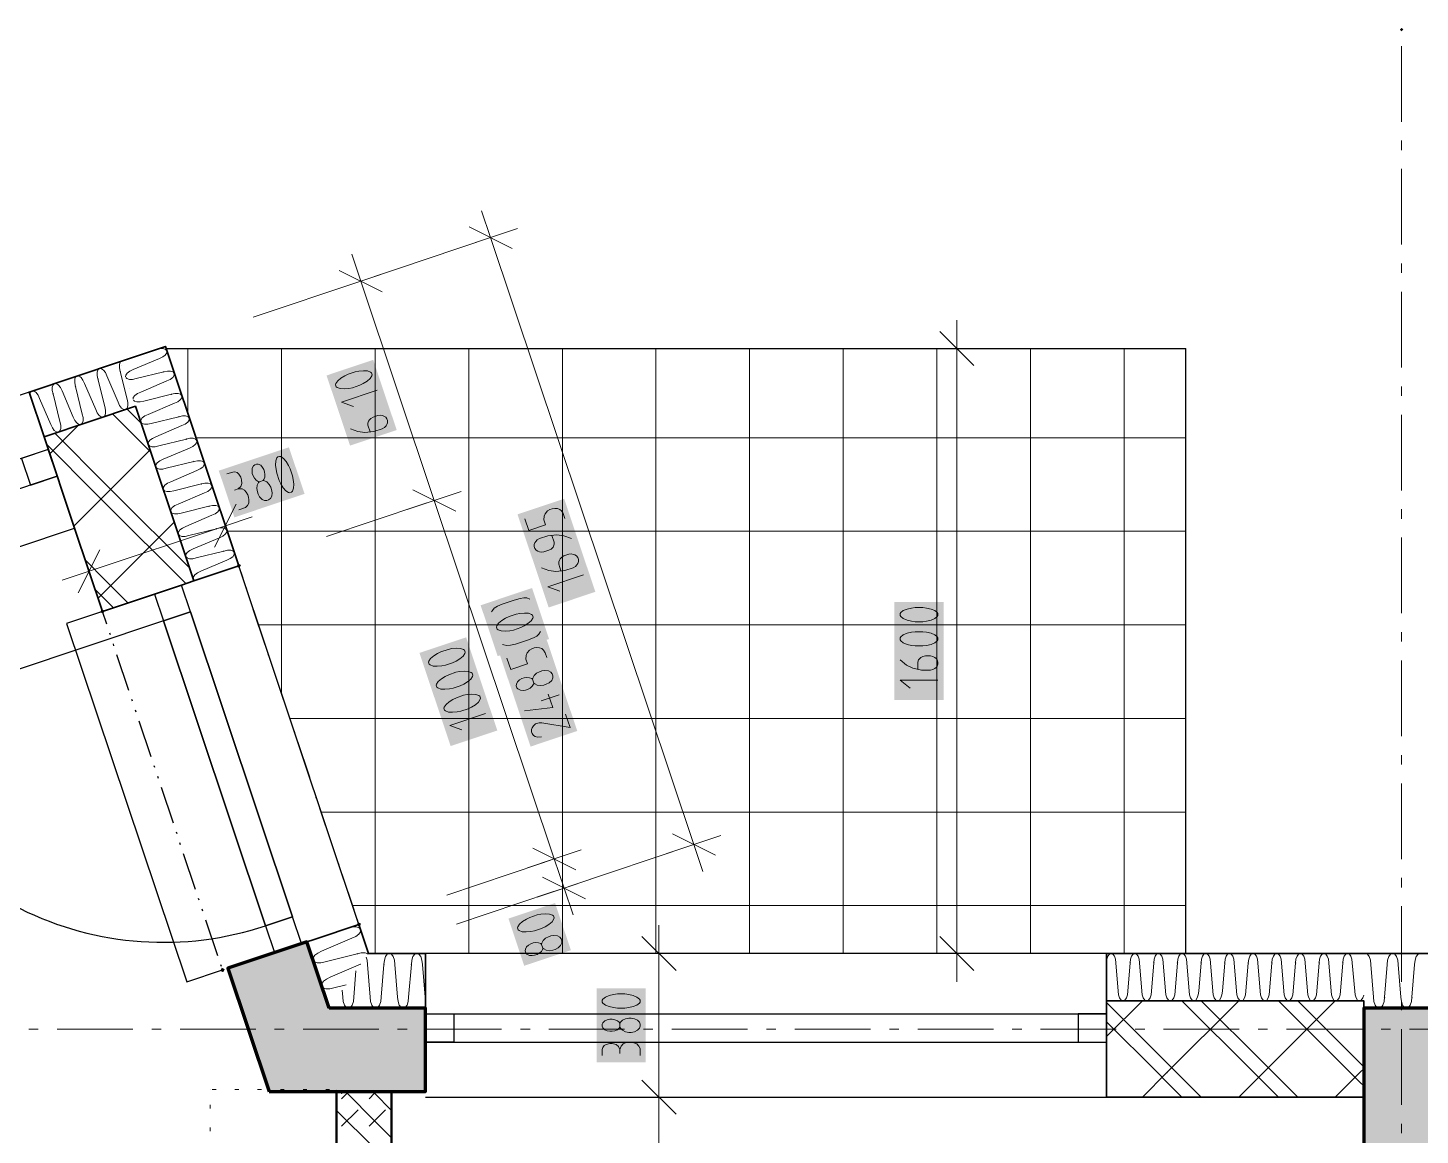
# Model space of a CAD drawing. Header units: millimetres. Extents: x 0 to 594, y 0 to 420.
# Drawn here: x 249.07 to 286.79, y 319.02 to 349.04 of the extents above; entities that cross this region are included whole.
import ezdxf

# ---------------------------------------------------------------- set-up
doc = ezdxf.new("R2010")
doc.units = ezdxf.units.MM
doc.header["$LTSCALE"] = 8
for name, color, linetype in [('PDF_Dvere', 7, 'Continuous'), ('PDF_Koty delkove', 7, 'Continuous'), ('PDF_Nabytek', 7, 'Continuous'), ('PDF_Obecne 0.25', 7, 'Continuous'), ('PDF_Okna', 7, 'Continuous'), ('PDF_Osy hlavni', 7, 'Continuous'), ('PDF_Pricky zdene', 7, 'Continuous'), ('PDF_Srafy', 7, 'Continuous'), ('PDF_Steny obvodove nosne', 7, 'Continuous'), ('PDF_Steny sendvic', 7, 'Continuous'), ('PDF_Zatepleni', 7, 'Continuous')]:
    doc.layers.add(name, color=color, linetype=linetype)

msp = doc.modelspace()

# ---------------------------------------------------------------- linework, layer by layer
at = {"layer": 'PDF_Dvere', "lineweight": 25}
for points in [[(253.471, 333.208), (253.227, 333.937), (252.498, 333.693), (252.742, 332.964)], [(253.471, 333.208), (252.742, 332.964)], [(256.48, 324.217), (256.236, 324.946), (255.507, 324.702), (255.751, 323.973)], [(256.236, 324.946), (255.507, 324.702)]]:
    msp.add_lwpolyline(points, close=True, dxfattribs=at)
for points in [[(256.236, 324.946), (253.471, 333.208), (256.236, 324.946)], [(255.507, 324.702), (252.742, 332.964), (255.507, 324.702)]]:
    msp.add_lwpolyline(points, dxfattribs=at)
msp.add_lwpolyline([(252.742, 332.964), (244.48, 330.199, 0.414214), (255.507, 324.702)], format="xyb", dxfattribs=at)
at = {"layer": 'PDF_Koty delkove', "lineweight": 18}
for points in [[(261.362, 344.084), (261.606, 343.355), (258.22, 342.222)], [(262.335, 343.599), (261.606, 343.355), (260.877, 343.111)], [(262.19, 343.064), (261.023, 343.646)], [(267.114, 326.901), (261.606, 343.355)], [(257.843, 342.906), (258.087, 342.177), (255.171, 341.201)], [(258.816, 342.421), (258.087, 342.177), (257.358, 341.933)], [(258.671, 341.886), (257.504, 342.468)], [(263.595, 325.723), (263.331, 326.511), (260.078, 336.23), (258.087, 342.177)], [(274.24, 340.35), (274.24, 341.119)], [(274.701, 339.889), (273.779, 340.811)], [(275.009, 340.35), (274.24, 340.35), (273.471, 340.35)], [(274.24, 323.95), (274.24, 340.35)], [(257.414, 339.397), (257.407, 339.365), (257.424, 339.314), (257.449, 339.292), (257.531, 339.263), (257.641, 339.256), (257.764, 339.268), (257.865, 339.287), (258.059, 339.352), (258.152, 339.398), (258.257, 339.462), (258.341, 339.534), (258.389, 339.607), (258.396, 339.639), (258.379, 339.69), (258.354, 339.711), (258.272, 339.741), (258.161, 339.747), (258.039, 339.735), (257.937, 339.716)], [(257.937, 339.716), (257.743, 339.651), (257.651, 339.605), (257.546, 339.541), (257.462, 339.47), (257.414, 339.397)], [(258.536, 339.223), (257.564, 338.898), (257.892, 338.777)], [(258.338, 338.089), (258.277, 338.27), (258.276, 338.328), (258.295, 338.378), (258.32, 338.415), (258.359, 338.456), (258.42, 338.491), (258.549, 338.535), (258.618, 338.543), (258.676, 338.534), (258.716, 338.519), (258.762, 338.491), (258.796, 338.444), (258.814, 338.393), (258.815, 338.335), (258.795, 338.285), (258.771, 338.249), (258.731, 338.206), (258.671, 338.171), (258.444, 338.095), (258.2, 338.071), (258.012, 338.095), (257.807, 338.171)], [(254.461, 336.948), (254.617, 337), (254.674, 337.002), (254.737, 336.986), (254.78, 336.946), (254.838, 336.859), (254.859, 336.793), (254.866, 336.688), (254.836, 336.605), (254.769, 336.547), (254.665, 336.512)], [(255.253, 336.782), (255.206, 336.837), (255.171, 336.898), (255.149, 336.963), (255.141, 337.031), (255.145, 337.105), (255.181, 337.171), (255.214, 337.2), (255.266, 337.217), (255.31, 337.215), (255.378, 337.183), (255.426, 337.127), (255.461, 337.067), (255.482, 337.002), (255.491, 336.932), (255.487, 336.86), (255.464, 336.798), (255.444, 336.773)], [(254.787, 335.976), (254.968, 336.037), (255.022, 336.091), (255.058, 336.157), (255.056, 336.247), (255.048, 336.316), (255.026, 336.381), (254.986, 336.457), (254.939, 336.513), (254.87, 336.544), (254.769, 336.547)], [(255.34, 336.738), (255.308, 336.746), (255.253, 336.782)], [(260.662, 335.939), (259.494, 336.521)], [(254.662, 334.817), (254.418, 335.546), (254.174, 336.275)], [(260.078, 336.23), (259.738, 336.116), (257.162, 335.254)], [(260.807, 336.474), (260.078, 336.23), (259.349, 335.986)], [(254.127, 334.962), (254.709, 336.13)], [(254.418, 335.546), (255.147, 335.79)], [(262.537, 335.731), (262.641, 335.419), (263.094, 335.571), (263.051, 335.701), (263.054, 335.802), (263.085, 335.871), (263.148, 335.949), (263.208, 335.984), (263.273, 336.006), (263.343, 336.014), (263.415, 336.01), (263.477, 335.987), (263.527, 335.947), (263.57, 335.875), (263.613, 335.745)], [(250.724, 334.31), (254.418, 335.546)], [(250.968, 333.581), (250.724, 334.31), (250.48, 335.039)], [(263.796, 335.199), (263.59, 335.275), (263.402, 335.299), (263.158, 335.274), (262.931, 335.198), (262.871, 335.163), (262.831, 335.121), (262.807, 335.085), (262.787, 335.035), (262.789, 334.978), (262.806, 334.926), (262.839, 334.879), (262.886, 334.851), (262.926, 334.836), (262.984, 334.826), (263.052, 334.834), (263.183, 334.878)], [(263.183, 334.878), (263.242, 334.913), (263.298, 334.961), (263.325, 335.042), (263.325, 335.1), (263.264, 335.281)], [(250.433, 333.726), (251.015, 334.894)], [(263.511, 334.325), (263.451, 334.506), (263.45, 334.564), (263.469, 334.614), (263.493, 334.65), (263.532, 334.692), (263.593, 334.727), (263.722, 334.77), (263.792, 334.779), (263.849, 334.769), (263.89, 334.754), (263.936, 334.727), (263.97, 334.68), (263.987, 334.629), (263.988, 334.571), (263.968, 334.521), (263.944, 334.484), (263.905, 334.442), (263.844, 334.407), (263.618, 334.331), (263.374, 334.307), (263.185, 334.331), (262.98, 334.407)], [(250.724, 334.31), (249.995, 334.066)], [(264.126, 334.213), (263.154, 333.887), (263.482, 333.767)], [(261.629, 333.21), (261.653, 333.247), (261.705, 333.308), (261.792, 333.366), (261.918, 333.422), (262.242, 333.531), (262.409, 333.572), (262.51, 333.592), (262.584, 333.587), (262.666, 333.557)], [(262.298, 333.146), (262.104, 333.081), (262.012, 333.035), (261.907, 332.972), (261.823, 332.9), (261.775, 332.827), (261.768, 332.795), (261.785, 332.744), (261.81, 332.723), (261.892, 332.693), (262.002, 332.687), (262.125, 332.699), (262.225, 332.718)], [(262.225, 332.718), (262.42, 332.783), (262.513, 332.828), (262.617, 332.893), (262.702, 332.964), (262.75, 333.037), (262.757, 333.069), (262.74, 333.121), (262.715, 333.142), (262.632, 333.171), (262.522, 333.177), (262.4, 333.165), (262.298, 333.146)], [(262.96, 332.676), (262.914, 332.602), (262.857, 332.555), (262.764, 332.509), (262.606, 332.442), (262.283, 332.333), (262.148, 332.303), (262.043, 332.297), (261.965, 332.314), (261.924, 332.329)], [(273.317, 332.67), (273.112, 332.67), (273.01, 332.656), (272.89, 332.629), (272.788, 332.588), (272.719, 332.534), (272.703, 332.506), (272.703, 332.452), (272.719, 332.424), (272.788, 332.37), (272.89, 332.329), (273.01, 332.301), (273.112, 332.287), (273.317, 332.287), (273.419, 332.301), (273.539, 332.329), (273.642, 332.37), (273.71, 332.424), (273.728, 332.452)], [(273.728, 332.452), (273.728, 332.506), (273.71, 332.534), (273.642, 332.588), (273.539, 332.629), (273.419, 332.656), (273.317, 332.67)], [(260.455, 332.194), (260.261, 332.129), (260.169, 332.083), (260.064, 332.02), (259.98, 331.948), (259.932, 331.875), (259.925, 331.843), (259.942, 331.792), (259.967, 331.771), (260.049, 331.741), (260.159, 331.735), (260.282, 331.746), (260.382, 331.765), (260.577, 331.83), (260.67, 331.876)], [(260.67, 331.876), (260.774, 331.941), (260.859, 332.012), (260.907, 332.085), (260.914, 332.117), (260.897, 332.169), (260.872, 332.19), (260.789, 332.219), (260.679, 332.226), (260.557, 332.213), (260.455, 332.194)], [(262.049, 331.956), (262.153, 331.645), (262.606, 331.797), (262.563, 331.927), (262.565, 332.028), (262.597, 332.097), (262.66, 332.175), (262.72, 332.21), (262.785, 332.231), (262.854, 332.24), (262.927, 332.236), (262.989, 332.213), (263.039, 332.173), (263.082, 332.101), (263.125, 331.971)], [(273.18, 331.659), (273.18, 331.85), (273.198, 331.905), (273.232, 331.946), (273.266, 331.973), (273.317, 332), (273.385, 332.014), (273.522, 332.014), (273.59, 332), (273.642, 331.973), (273.675, 331.946), (273.71, 331.905), (273.728, 331.85), (273.728, 331.796), (273.71, 331.741), (273.675, 331.7), (273.642, 331.673), (273.59, 331.645), (273.522, 331.631), (273.283, 331.631), (273.044, 331.686), (272.873, 331.768), (272.703, 331.905)], [(262.62, 331.11), (262.555, 331.088), (262.486, 331.08), (262.412, 331.084), (262.346, 331.12), (262.318, 331.153), (262.301, 331.205), (262.303, 331.249), (262.334, 331.317), (262.391, 331.364), (262.451, 331.399), (262.516, 331.421), (262.585, 331.43), (262.658, 331.425), (262.72, 331.403), (262.745, 331.383)], [(262.78, 331.278), (262.772, 331.247), (262.736, 331.192), (262.68, 331.145), (262.62, 331.11)], [(273.728, 331.358), (272.703, 331.358), (272.975, 331.14)], [(260.872, 330.948), (260.678, 330.883), (260.586, 330.837), (260.481, 330.773), (260.397, 330.702), (260.349, 330.629), (260.342, 330.597), (260.359, 330.546), (260.384, 330.524), (260.466, 330.495), (260.576, 330.488), (260.699, 330.5), (260.8, 330.519)], [(260.8, 330.519), (260.994, 330.584), (261.087, 330.63), (261.192, 330.694), (261.276, 330.766), (261.324, 330.839), (261.331, 330.871), (261.314, 330.922), (261.289, 330.943), (261.206, 330.973), (261.096, 330.979), (260.974, 330.967), (260.872, 330.948)], [(263.169, 330.976), (263.291, 330.613), (262.526, 330.531)], [(263.463, 330.96), (262.977, 330.797)], [(261.471, 330.455), (260.499, 330.13), (260.826, 330.009)], [(263.637, 330.441), (263.759, 330.078), (262.997, 330.199), (262.924, 330.202), (262.826, 330.17), (262.771, 330.123), (262.735, 330.068), (262.715, 330.018), (262.717, 329.96), (262.734, 329.909), (262.767, 329.862), (262.813, 329.834), (262.875, 329.812), (262.98, 329.818)], [(267.843, 327.145), (267.114, 326.901), (266.385, 326.657)], [(267.698, 326.61), (266.53, 327.192)], [(264.06, 326.755), (263.331, 326.511), (262.602, 326.267)], [(263.915, 326.22), (262.748, 326.802)], [(267.358, 326.172), (267.114, 326.901), (263.728, 325.767)], [(263.331, 326.511), (262.991, 326.397), (260.415, 325.534)], [(264.324, 325.967), (263.595, 325.723), (262.866, 325.479)], [(264.179, 325.432), (263.011, 326.014)], [(263.839, 324.994), (263.595, 325.723), (263.255, 325.609), (260.679, 324.747)], [(266.168, 323.95), (266.168, 324.719)], [(262.656, 323.898), (262.59, 323.934), (262.561, 323.967), (262.544, 324.019), (262.547, 324.063), (262.578, 324.131), (262.634, 324.179), (262.694, 324.214), (262.759, 324.235), (262.829, 324.244), (262.901, 324.24), (262.963, 324.217), (262.988, 324.197)], [(263.023, 324.093), (263.015, 324.061), (262.98, 324.006), (262.924, 323.959), (262.863, 323.924), (262.798, 323.902), (262.73, 323.894), (262.656, 323.898)], [(266.629, 323.489), (265.707, 324.411)], [(274.701, 323.489), (273.779, 324.411)], [(266.937, 323.95), (266.168, 323.95), (265.399, 323.95)], [(266.168, 181.118), (266.168, 182.604), (266.168, 212.995), (266.168, 215.762), (266.168, 236.262), (266.168, 239.03), (266.168, 269.421), (266.168, 270.907), (266.168, 320.055), (266.168, 323.95)], [(275.009, 323.95), (274.24, 323.95), (273.471, 323.95)], [(274.24, 323.95), (274.24, 323.181)], [(265.416, 322.195), (265.347, 322.195), (265.262, 322.181), (265.177, 322.14), (265.126, 322.085), (265.108, 322.058), (265.108, 321.948), (265.126, 321.921), (265.177, 321.866), (265.262, 321.825), (265.347, 321.811), (265.416, 321.811), (265.501, 321.825), (265.587, 321.866), (265.638, 321.921)], [(265.638, 321.921), (265.656, 321.976), (265.656, 322.03), (265.638, 322.085), (265.587, 322.14), (265.501, 322.181), (265.416, 322.195)], [(265.108, 321.948), (265.091, 321.921), (265.04, 321.88), (264.972, 321.853), (264.903, 321.839), (264.835, 321.839), (264.767, 321.853), (264.698, 321.88), (264.647, 321.935), (264.631, 321.976), (264.631, 322.03), (264.647, 322.071), (264.698, 322.126), (264.767, 322.154), (264.835, 322.167), (264.903, 322.167), (264.972, 322.154), (265.04, 322.126), (265.091, 322.085), (265.108, 322.058)], [(264.631, 321.182), (264.631, 321.346), (264.647, 321.401), (264.682, 321.455), (264.733, 321.483), (264.835, 321.51), (264.903, 321.51), (265.006, 321.483), (265.074, 321.428), (265.108, 321.346), (265.108, 321.237)], [(265.656, 321.182), (265.656, 321.373), (265.621, 321.441), (265.569, 321.496), (265.484, 321.524), (265.416, 321.538), (265.347, 321.538), (265.262, 321.524), (265.194, 321.496), (265.143, 321.441), (265.108, 321.346)], [(266.629, 319.594), (265.707, 320.516)], [(266.937, 320.055), (266.168, 320.055), (265.399, 320.055)]]:
    msp.add_lwpolyline(points, dxfattribs=at)
for points in [[(256.24, 336.896), (256.175, 337.09), (256.129, 337.182), (256.065, 337.287), (255.994, 337.371), (255.921, 337.419), (255.889, 337.426), (255.838, 337.408), (255.816, 337.384), (255.787, 337.302), (255.78, 337.191), (255.792, 337.069), (255.811, 336.968), (255.876, 336.774), (255.922, 336.681), (255.986, 336.576), (256.058, 336.492), (256.131, 336.444), (256.163, 336.436), (256.214, 336.454), (256.235, 336.479), (256.265, 336.561), (256.271, 336.672), (256.259, 336.794)], [(255.671, 336.525), (255.649, 336.59), (255.609, 336.666), (255.544, 336.734), (255.475, 336.765), (255.444, 336.773), (255.34, 336.738), (255.319, 336.713), (255.284, 336.647), (255.272, 336.553), (255.285, 336.468), (255.307, 336.403), (255.347, 336.327), (255.414, 336.258), (255.482, 336.227), (255.54, 336.228), (255.591, 336.245), (255.638, 336.279), (255.674, 336.345), (255.685, 336.44)], [(273.317, 333.326), (273.112, 333.326), (273.01, 333.312), (272.89, 333.285), (272.788, 333.244), (272.719, 333.19), (272.703, 333.162), (272.703, 333.108), (272.719, 333.08), (272.788, 333.026), (272.89, 332.985), (273.01, 332.957), (273.112, 332.943), (273.317, 332.943), (273.419, 332.957), (273.539, 332.985), (273.642, 333.026), (273.71, 333.08), (273.728, 333.108), (273.728, 333.162), (273.71, 333.19), (273.642, 333.244), (273.539, 333.285), (273.419, 333.312)], [(262.993, 331.609), (262.928, 331.587), (262.852, 331.547), (262.784, 331.482), (262.753, 331.414), (262.745, 331.383), (262.78, 331.278), (262.805, 331.258), (262.871, 331.222), (262.964, 331.211), (263.05, 331.224), (263.115, 331.246), (263.191, 331.286), (263.26, 331.353), (263.291, 331.421), (263.29, 331.479), (263.273, 331.53), (263.239, 331.576), (263.173, 331.612), (263.078, 331.623)], [(260.664, 331.571), (260.469, 331.506), (260.377, 331.46), (260.272, 331.397), (260.188, 331.325), (260.14, 331.252), (260.134, 331.22), (260.151, 331.169), (260.175, 331.147), (260.258, 331.118), (260.368, 331.111), (260.49, 331.123), (260.591, 331.142), (260.785, 331.207), (260.878, 331.253), (260.983, 331.317), (261.067, 331.389), (261.115, 331.462), (261.123, 331.494), (261.106, 331.546), (261.08, 331.566), (260.998, 331.596), (260.888, 331.602), (260.765, 331.59)], [(262.866, 324.993), (262.671, 324.927), (262.579, 324.882), (262.474, 324.818), (262.39, 324.747), (262.342, 324.674), (262.336, 324.642), (262.353, 324.59), (262.377, 324.569), (262.459, 324.54), (262.57, 324.533), (262.692, 324.545), (262.793, 324.564), (262.987, 324.629), (263.08, 324.675), (263.185, 324.739), (263.269, 324.811), (263.317, 324.884), (263.325, 324.916), (263.308, 324.967), (263.282, 324.988), (263.2, 325.018), (263.09, 325.024), (262.967, 325.012)], [(263.237, 324.424), (263.171, 324.402), (263.095, 324.362), (263.027, 324.297), (262.996, 324.228), (262.988, 324.197), (263.023, 324.093), (263.048, 324.072), (263.114, 324.036), (263.208, 324.025), (263.293, 324.038), (263.358, 324.06), (263.434, 324.1), (263.503, 324.167), (263.534, 324.235), (263.533, 324.293), (263.516, 324.344), (263.482, 324.391), (263.416, 324.427), (263.322, 324.438)], [(265.245, 322.852), (265.04, 322.852), (264.938, 322.838), (264.818, 322.811), (264.716, 322.769), (264.647, 322.715), (264.631, 322.687), (264.631, 322.633), (264.647, 322.605), (264.716, 322.551), (264.818, 322.51), (264.938, 322.482), (265.04, 322.468), (265.245, 322.468), (265.347, 322.482), (265.467, 322.51), (265.569, 322.551), (265.638, 322.605), (265.656, 322.633), (265.656, 322.687), (265.638, 322.715), (265.569, 322.769), (265.467, 322.811), (265.347, 322.838)]]:
    msp.add_lwpolyline(points, close=True, dxfattribs=at)
at = {"layer": 'PDF_Koty delkove', "color": 7, "lineweight": 18, "true_color": 0xffffff, "transparency": 33554559}
for points in [[(259.061, 338.139), (258.424, 340.04), (257.797, 337.716), (257.161, 339.618)], [(254.663, 335.772), (256.564, 336.409), (254.24, 337.036), (256.141, 337.672)], [(264.443, 333.752), (263.598, 336.276), (263.179, 333.329), (262.334, 335.853)], [(263.19, 332.475), (262.728, 333.855), (261.797, 332.009), (261.335, 333.389)], [(273.881, 330.821), (273.881, 333.479), (272.549, 330.821), (272.549, 333.479)], [(261.787, 329.994), (260.942, 332.519), (260.523, 329.571), (259.678, 332.096)], [(263.953, 329.981), (263.109, 332.502), (262.69, 329.558), (261.846, 332.079)], [(263.78, 324.039), (263.352, 325.317), (262.517, 323.616), (262.089, 324.894)], [(265.809, 321), (265.809, 323.005), (264.477, 321), (264.477, 323.005)]]:
    msp.add_solid(points, dxfattribs=at)
at = {"layer": 'PDF_Nabytek', "lineweight": 13}
for points in [[(254.009, 320.26), (254.009, 320.26)], [(254.009, 320.26), (254.009, 320.26)], [(254.165, 320.26), (254.063, 320.26)], [(254.78, 320.26), (254.678, 320.26)], [(255.395, 320.26), (255.293, 320.26)], [(256.01, 320.26), (255.908, 320.26)], [(256.625, 320.26), (256.523, 320.26)], [(257.24, 320.26), (257.138, 320.26)], [(257.434, 320.26), (257.434, 320.26)], [(257.434, 320.26), (257.434, 320.26)], [(254.009, 319.745), (254.009, 319.848)], [(257.434, 319.745), (257.434, 319.848)], [(254.009, 319.13), (254.009, 319.233)], [(257.434, 319.13), (257.434, 319.233)]]:
    msp.add_lwpolyline(points, dxfattribs=at)
at = {"layer": 'PDF_Obecne 0.25', "lineweight": 25}
for points in [[(252.81, 340.35), (280.445, 340.35)], [(280.445, 323.95), (280.445, 340.35)], [(258.036, 324.738), (254.782, 334.458)], [(251.089, 333.221), (250.117, 332.896), (253.37, 323.176), (254.342, 323.502)]]:
    msp.add_lwpolyline(points, dxfattribs=at)
at = {"layer": 'PDF_Okna', "lineweight": 25}
for points in [[(249.098, 339.168), (231.602, 333.312)], [(249.619, 337.613), (232.123, 331.757)], [(249.863, 336.884), (232.367, 331.028)], [(232.839, 329.618), (250.334, 335.475)], [(278.293, 323.95), (259.843, 323.95)], [(259.843, 322.31), (278.293, 322.31)], [(259.843, 321.541), (278.293, 321.541)], [(259.843, 320.055), (278.293, 320.055)]]:
    msp.add_lwpolyline(points, dxfattribs=at)
for points in [[(249.619, 337.613), (248.89, 337.369), (249.134, 336.64), (249.863, 336.884)], [(259.843, 322.31), (260.612, 322.31), (260.612, 321.541), (259.843, 321.541)], [(278.293, 322.31), (277.524, 322.31), (277.524, 321.541), (278.293, 321.541)]]:
    msp.add_lwpolyline(points, close=True, dxfattribs=at)
at = {"layer": 'PDF_Osy hlavni', "lineweight": 18}
for points in [[(286.288, 346.498), (286.288, 348.548)], [(286.288, 345.729), (286.288, 345.985)], [(286.288, 343.166), (286.288, 345.216)], [(286.288, 342.398), (286.288, 342.654)], [(286.288, 339.835), (286.288, 341.885)], [(286.288, 339.066), (286.288, 339.323)], [(286.288, 336.504), (286.288, 338.554)], [(286.288, 335.735), (286.288, 335.991)], [(286.288, 333.173), (286.288, 335.223)], [(286.288, 332.404), (286.288, 332.66)], [(286.288, 329.841), (286.288, 331.891)], [(286.288, 329.073), (286.288, 329.329)], [(286.288, 326.51), (286.288, 328.56)], [(286.288, 325.742), (286.288, 325.998)], [(286.288, 323.179), (286.288, 325.229)], [(286.288, 322.41), (286.288, 322.667)], [(249.348, 321.9), (249.092, 321.9)], [(251.91, 321.9), (249.86, 321.9)], [(252.679, 321.9), (252.423, 321.9)], [(255.242, 321.9), (253.192, 321.9)], [(256.01, 321.9), (255.754, 321.9)], [(258.573, 321.9), (256.523, 321.9)], [(259.342, 321.9), (259.085, 321.9)], [(261.904, 321.9), (259.854, 321.9)], [(262.673, 321.9), (262.417, 321.9)], [(265.235, 321.9), (263.185, 321.9)], [(266.004, 321.9), (265.748, 321.9)], [(268.567, 321.9), (266.517, 321.9)], [(269.335, 321.9), (269.079, 321.9)], [(271.898, 321.9), (269.848, 321.9)], [(272.667, 321.9), (272.41, 321.9)], [(275.229, 321.9), (273.179, 321.9)], [(275.998, 321.9), (275.741, 321.9)], [(278.56, 321.9), (276.51, 321.9)], [(279.329, 321.9), (279.073, 321.9)], [(281.891, 321.9), (279.841, 321.9)], [(282.66, 321.9), (282.404, 321.9)], [(285.223, 321.9), (283.173, 321.9)], [(285.991, 321.9), (285.735, 321.9)], [(286.288, 319.848), (286.288, 321.898)], [(288.554, 321.9), (286.504, 321.9)], [(286.288, 319.079), (286.288, 319.335)]]:
    msp.add_lwpolyline(points, dxfattribs=at)
at = {"layer": 'PDF_Osy hlavni', "lineweight": 18, "transparency": 33554559}
msp.add_solid([(286.288, 348.95), (286.242, 348.996), (286.334, 348.996), (286.288, 349.042)], dxfattribs=at)
at = {"layer": 'PDF_Pricky zdene', "lineweight": 50}
msp.add_lwpolyline([(258.92, 270.907), (258.92, 320.055), (258.92, 320.209), (257.434, 320.209), (257.434, 320.055), (257.434, 270.907), (257.434, 270.907)], close=True, dxfattribs=at)
at = {"layer": 'PDF_Pricky zdene', "lineweight": 9}
for points in [[(257.568, 320.009), (257.716, 320.158)], [(258.92, 318.954), (258.459, 319.415), (257.716, 320.158), (257.665, 320.209)], [(257.716, 320.158), (257.768, 320.209)], [(258.311, 320.009), (258.459, 320.158)], [(258.92, 319.697), (258.459, 320.158), (258.408, 320.209)], [(258.459, 320.158), (258.511, 320.209)], [(258.92, 318.211), (258.459, 318.671), (257.434, 319.697)], [(257.568, 319.266), (258.014, 319.712)], [(258.311, 319.266), (258.459, 319.415), (258.757, 319.712)]]:
    msp.add_lwpolyline(points, dxfattribs=at)
at = {"layer": 'PDF_Pricky zdene', "lineweight": 9, "transparency": 33554559}
for points in [[(257.568, 320.138), (257.545, 320.161), (257.591, 320.161), (257.568, 320.184)], [(258.459, 320.135), (258.436, 320.158), (258.483, 320.158), (258.459, 320.181)]]:
    msp.add_solid(points, dxfattribs=at)
at = {"layer": 'PDF_Srafy', "lineweight": 9}
for points in [[(253.402, 340.35), (253.402, 338.581)], [(255.939, 340.35), (255.939, 337.931), (253.62, 337.931)], [(258.475, 340.35), (258.475, 335.394), (258.475, 330.321), (256.167, 330.321)], [(261.012, 340.35), (261.012, 337.931), (261.012, 332.857), (261.012, 327.784), (257.016, 327.784)], [(263.549, 340.35), (263.549, 335.394), (263.549, 330.321), (263.549, 325.247), (258.475, 325.247), (257.865, 325.247)], [(266.086, 340.35), (266.086, 337.931), (266.086, 332.857), (266.086, 327.784), (266.086, 323.95)], [(268.622, 340.35), (268.622, 335.394), (268.622, 330.321), (268.622, 325.247), (268.622, 323.95)], [(271.159, 340.35), (271.159, 337.931), (271.159, 332.857), (271.159, 327.784), (271.159, 323.95)], [(273.696, 340.35), (273.696, 335.394), (273.696, 330.321), (273.696, 325.247), (273.696, 323.95)], [(276.232, 340.35), (276.232, 337.931), (276.232, 332.857), (276.232, 327.784), (276.232, 323.95)], [(278.769, 340.35), (278.769, 335.394), (278.769, 330.321), (278.769, 325.247), (278.769, 323.95)], [(255.939, 337.931), (255.939, 332.857), (255.318, 332.857)], [(280.445, 337.931), (276.232, 337.931), (271.159, 337.931), (266.086, 337.931), (261.012, 337.931), (255.939, 337.931)], [(280.446, 335.394), (278.769, 335.394), (273.696, 335.394), (268.622, 335.394), (263.549, 335.394), (258.475, 335.394), (254.469, 335.394)], [(280.446, 332.857), (276.232, 332.857), (271.159, 332.857), (266.086, 332.857), (261.012, 332.857), (255.939, 332.857)], [(255.939, 332.857), (255.939, 331.002)], [(280.446, 330.321), (278.769, 330.321), (273.696, 330.321), (268.622, 330.321), (263.549, 330.321), (258.475, 330.321)], [(258.475, 330.321), (258.475, 325.247), (258.475, 323.95)], [(280.446, 327.784), (276.232, 327.784), (271.159, 327.784), (266.086, 327.784), (261.012, 327.784)], [(261.012, 327.784), (261.012, 323.95)], [(280.446, 325.247), (278.769, 325.247), (273.696, 325.247), (268.622, 325.247), (263.549, 325.247)], [(263.549, 325.247), (263.549, 323.95)]]:
    msp.add_lwpolyline(points, dxfattribs=at)
at = {"layer": 'PDF_Steny obvodove nosne', "lineweight": 70}
for points in [[(257.229, 322.464), (256.626, 324.266), (254.488, 323.55), (255.606, 320.209)], [(255.606, 320.209), (259.843, 320.209), (259.843, 322.464), (257.229, 322.464)], [(287.313, 322.464), (285.263, 322.464), (285.263, 320.055), (285.263, 240.926), (285.263, 238.312), (287.313, 238.312), (287.313, 240.926), (287.313, 320.055), (287.313, 320.209)]]:
    msp.add_lwpolyline(points, dxfattribs=at)
at = {"layer": 'PDF_Steny obvodove nosne', "color": 9, "lineweight": 9, "true_color": 0xc0c0c0, "transparency": 33554559}
for points in [[(254.488, 323.55), (255.606, 320.209), (256.626, 324.266), (257.229, 322.464)], [(255.606, 320.209), (259.843, 320.209), (257.229, 322.464), (259.843, 322.464)], [(287.313, 238.312), (287.313, 322.464), (285.263, 238.312), (285.263, 322.464)]]:
    msp.add_solid(points, dxfattribs=at)
at = {"layer": 'PDF_Steny sendvic', "lineweight": 35}
for points in [[(254.782, 334.458), (252.792, 340.404), (251.577, 339.998), (249.098, 339.168)], [(249.505, 337.953), (249.098, 339.168)], [(253.567, 334.051), (251.983, 338.783), (249.505, 337.953), (250.334, 335.475), (251.089, 333.221)], [(249.505, 337.953), (251.983, 338.783), (253.567, 334.051)], [(254.782, 334.458), (253.567, 334.051)], [(253.567, 334.051), (253.227, 333.937), (252.498, 333.693), (251.089, 333.221)], [(285.263, 323.95), (278.293, 323.95)], [(278.293, 322.669), (278.293, 323.95)], [(278.293, 322.669), (285.263, 322.669)]]:
    msp.add_lwpolyline(points, dxfattribs=at)
at = {"layer": 'PDF_Steny sendvic', "lineweight": 9}
for points in [[(252.832, 340.283), (252.798, 340.323), (252.732, 340.345), (252.645, 340.345), (252.549, 340.323)], [(251.581, 339.985), (251.572, 339.977), (251.55, 339.912), (251.55, 339.824), (251.572, 339.728)], [(252.63, 340.08), (251.921, 339.776), (251.831, 339.735), (251.76, 339.682), (251.721, 339.625), (251.715, 339.585)], [(252.63, 340.08), (252.72, 340.121), (252.79, 340.173), (252.829, 340.23), (252.832, 340.283)], [(250.394, 339.602), (250.357, 339.571), (250.343, 339.527), (250.335, 339.505), (250.335, 339.417), (250.357, 339.321)], [(250.6, 339.402), (250.56, 339.492), (250.507, 339.562), (250.482, 339.58), (250.45, 339.602), (250.402, 339.605)], [(251.001, 339.805), (250.964, 339.774), (250.961, 339.763), (250.943, 339.708), (250.943, 339.621), (250.965, 339.524)], [(251.208, 339.606), (251.167, 339.696), (251.115, 339.766), (251.063, 339.802), (251.057, 339.805), (251.009, 339.808)], [(251.208, 339.606), (251.512, 338.897), (251.552, 338.807), (251.605, 338.736), (251.663, 338.697), (251.702, 338.691)], [(251.756, 338.979), (251.572, 339.728)], [(251.617, 339.876), (251.617, 339.876)], [(251.617, 339.876), (251.617, 339.876)], [(251.723, 339.56), (251.752, 339.532), (251.818, 339.51), (251.906, 339.51), (252.003, 339.532)], [(252.003, 339.532), (252.752, 339.716), (252.848, 339.738), (252.936, 339.738), (253.002, 339.716), (253.035, 339.676)], [(252.833, 339.473), (252.923, 339.513), (252.993, 339.566), (253.033, 339.623), (253.036, 339.675)], [(249.179, 339.195), (249.142, 339.164), (249.121, 339.1)], [(249.385, 338.996), (249.345, 339.086), (249.309, 339.133), (249.292, 339.156), (249.235, 339.195), (249.187, 339.198)], [(249.787, 339.399), (249.75, 339.367), (249.728, 339.301), (249.728, 339.292), (249.728, 339.214), (249.75, 339.118)], [(249.993, 339.199), (249.952, 339.289), (249.9, 339.358), (249.9, 339.359), (249.843, 339.398), (249.794, 339.401)], [(249.993, 339.199), (250.297, 338.49), (250.337, 338.4), (250.39, 338.33), (250.448, 338.29), (250.488, 338.284)], [(250.541, 338.572), (250.357, 339.321)], [(250.6, 339.402), (250.904, 338.694)], [(251.149, 338.775), (250.965, 339.524)], [(251.821, 339.269), (251.821, 339.269)], [(251.821, 339.269), (251.821, 339.269)], [(252.833, 339.473), (252.124, 339.169), (252.034, 339.128), (251.964, 339.075), (251.924, 339.018), (251.918, 338.978)], [(252.003, 339.532), (252.003, 339.532)], [(249.385, 338.996), (249.689, 338.287), (249.73, 338.197), (249.783, 338.126), (249.84, 338.086), (249.88, 338.081)], [(249.934, 338.369), (249.75, 339.118)], [(251.728, 338.699), (251.756, 338.728), (251.778, 338.794), (251.778, 338.882), (251.756, 338.979)], [(251.756, 338.979), (251.756, 338.979)], [(251.927, 338.952), (251.955, 338.924), (252.022, 338.902), (252.11, 338.902), (252.206, 338.924)], [(253.037, 338.865), (252.328, 338.561), (252.237, 338.52), (252.167, 338.467), (252.127, 338.41), (252.122, 338.37)], [(252.206, 338.924), (252.955, 339.108), (253.051, 339.13), (253.139, 339.13), (253.205, 339.108), (253.239, 339.068)], [(252.206, 338.924), (252.206, 338.924)], [(253.037, 338.865), (253.127, 338.906), (253.197, 338.958), (253.236, 339.015), (253.239, 339.068)], [(250.513, 338.293), (250.541, 338.321), (250.563, 338.387), (250.563, 338.475), (250.541, 338.572)], [(250.541, 338.572), (250.541, 338.572)], [(250.541, 338.572), (250.541, 338.572)], [(250.904, 338.694), (250.945, 338.603), (250.998, 338.533), (251.055, 338.493), (251.095, 338.487)], [(251.121, 338.496), (251.149, 338.525), (251.171, 338.591), (251.171, 338.679), (251.149, 338.775)], [(251.149, 338.775), (251.149, 338.775)], [(252.4, 337.538), (251.363, 338.575)], [(251.412, 338.593), (251.408, 338.59)], [(251.416, 338.593), (251.412, 338.593)], [(252.137, 338.324), (251.755, 338.706)], [(252.024, 338.661), (252.024, 338.661)], [(252.024, 338.661), (252.024, 338.661)], [(252.41, 338.317), (253.159, 338.501), (253.255, 338.523), (253.342, 338.523), (253.408, 338.501), (253.442, 338.461)], [(253.24, 338.258), (253.33, 338.298), (253.4, 338.351), (253.439, 338.408), (253.442, 338.46)], [(249.658, 337.494), (250.426, 338.262)], [(253.452, 334.395), (251.443, 336.404), (251.182, 336.665), (249.796, 338.051)], [(249.906, 338.089), (249.934, 338.118), (249.956, 338.184), (249.956, 338.272), (249.934, 338.369)], [(249.934, 338.369), (249.934, 338.369)], [(250.197, 338.186), (250.193, 338.184)], [(250.201, 338.186), (250.197, 338.186)], [(250.804, 338.39), (250.801, 338.387)], [(250.808, 338.39), (250.804, 338.39)], [(252.13, 338.345), (252.159, 338.317), (252.225, 338.295), (252.313, 338.295), (252.41, 338.317)], [(252.227, 338.054), (252.227, 338.054)], [(252.227, 338.054), (252.227, 338.054)], [(253.24, 338.258), (252.531, 337.954), (252.441, 337.913), (252.37, 337.86), (252.331, 337.803), (252.325, 337.763)], [(252.41, 338.317), (252.41, 338.317)], [(253.347, 333.977), (251.182, 336.142), (250.921, 336.404), (249.572, 337.753)], [(249.589, 337.983), (249.586, 337.98)], [(249.593, 337.983), (249.589, 337.983)], [(252.333, 337.737), (252.362, 337.709), (252.428, 337.687), (252.516, 337.687), (252.613, 337.709)], [(252.613, 337.709), (253.362, 337.893), (253.458, 337.915), (253.546, 337.915), (253.612, 337.893), (253.645, 337.853)], [(252.613, 337.709), (252.613, 337.709)], [(253.443, 337.65), (253.533, 337.691), (253.603, 337.743), (253.643, 337.8), (253.646, 337.853)], [(250.314, 335.536), (251.182, 336.404), (252.379, 337.601)], [(252.431, 337.446), (252.43, 337.447)], [(252.431, 337.446), (252.431, 337.446)], [(253.443, 337.65), (252.735, 337.346), (252.644, 337.306), (252.574, 337.253), (252.534, 337.195), (252.528, 337.155)], [(252.816, 337.102), (253.565, 337.286)], [(253.749, 337.308), (253.662, 337.308), (253.565, 337.286)], [(253.849, 337.246), (253.815, 337.286), (253.749, 337.308)], [(252.537, 337.13), (252.565, 337.102), (252.632, 337.08), (252.72, 337.08), (252.816, 337.102)], [(253.647, 337.043), (252.938, 336.739), (252.848, 336.698), (252.777, 336.645), (252.738, 336.588), (252.732, 336.548)], [(252.816, 337.102), (252.816, 337.102)], [(253.647, 337.043), (253.737, 337.083), (253.807, 337.136), (253.846, 337.193), (253.849, 337.245)], [(252.634, 336.838), (252.634, 336.839)], [(252.634, 336.839), (252.634, 336.839)], [(252.74, 336.522), (252.769, 336.494), (252.835, 336.472), (252.923, 336.472), (253.02, 336.494), (253.769, 336.678)], [(254.052, 336.639), (254.018, 336.678), (253.953, 336.7), (253.865, 336.7), (253.769, 336.678)], [(253.85, 336.435), (253.94, 336.476), (254.01, 336.528), (254.05, 336.585), (254.052, 336.638)], [(252.837, 336.231), (252.837, 336.232)], [(252.837, 336.231), (252.837, 336.231)], [(253.85, 336.435), (253.141, 336.131), (253.051, 336.091), (252.981, 336.038), (252.941, 335.98), (252.935, 335.94)], [(253.02, 336.494), (253.02, 336.494)], [(252.944, 335.915), (252.972, 335.887), (253.038, 335.865), (253.127, 335.865), (253.223, 335.887)], [(254.054, 335.828), (253.345, 335.524), (253.254, 335.483), (253.184, 335.43), (253.144, 335.373), (253.138, 335.333)], [(253.223, 335.887), (253.972, 336.071)], [(253.223, 335.887), (253.223, 335.887)], [(254.255, 336.031), (254.222, 336.071), (254.156, 336.093), (254.068, 336.093), (253.972, 336.071)], [(254.054, 335.828), (254.143, 335.868), (254.213, 335.921), (254.253, 335.978), (254.256, 336.03)], [(250.969, 333.577), (251.182, 333.79), (253.034, 335.642)], [(253.041, 335.624), (253.04, 335.624)], [(253.041, 335.623), (253.041, 335.624)], [(253.426, 335.279), (254.176, 335.463)], [(254.459, 335.424), (254.425, 335.464), (254.359, 335.485), (254.272, 335.485), (254.176, 335.463)], [(254.257, 335.22), (254.347, 335.261), (254.417, 335.313), (254.456, 335.371), (254.459, 335.422)], [(253.147, 335.307), (253.176, 335.279), (253.242, 335.257), (253.33, 335.257), (253.426, 335.279)], [(253.244, 335.016), (253.244, 335.017)], [(253.244, 335.016), (253.244, 335.016)], [(254.257, 335.22), (253.548, 334.916), (253.458, 334.876), (253.387, 334.823), (253.348, 334.765), (253.342, 334.726)], [(253.426, 335.279), (253.426, 335.279)], [(253.35, 334.7), (253.379, 334.672), (253.445, 334.65), (253.533, 334.65), (253.63, 334.672)], [(253.63, 334.672), (254.379, 334.856)], [(253.63, 334.672), (253.63, 334.672)], [(254.662, 334.816), (254.629, 334.856), (254.563, 334.878), (254.475, 334.878), (254.379, 334.856)], [(254.46, 334.613), (254.55, 334.653), (254.62, 334.706), (254.66, 334.763), (254.663, 334.815)], [(251.78, 333.453), (251.443, 333.79), (251.182, 334.051), (250.624, 334.61)], [(253.448, 334.409), (253.447, 334.41)], [(253.448, 334.408), (253.448, 334.409)], [(254.46, 334.613), (253.751, 334.309), (253.661, 334.268), (253.591, 334.215), (253.551, 334.158), (253.545, 334.118)], [(253.554, 334.093), (253.582, 334.064), (253.595, 334.06)], [(251.389, 333.322), (251.182, 333.529), (250.921, 333.79), (250.887, 333.824)], [(278.421, 323.95), (278.372, 323.931), (278.331, 323.875), (278.303, 323.792), (278.293, 323.694)], [(278.549, 323.694), (278.54, 323.792), (278.512, 323.875), (278.47, 323.931), (278.421, 323.95)], [(278.549, 323.694), (278.613, 322.925), (278.623, 322.827), (278.65, 322.743), (278.692, 322.687), (278.728, 322.669)], [(278.87, 322.925), (278.934, 323.694), (278.943, 323.792), (278.971, 323.875), (279.013, 323.931), (279.062, 323.95)], [(279.19, 323.694), (279.18, 323.792), (279.152, 323.875), (279.111, 323.931), (279.062, 323.95)], [(279.19, 323.694), (279.253, 322.925), (279.263, 322.827), (279.291, 322.743), (279.333, 322.687), (279.369, 322.669)], [(279.511, 322.925), (279.574, 323.694), (279.584, 323.792), (279.612, 323.875), (279.653, 323.931), (279.702, 323.95)], [(279.831, 323.694), (279.821, 323.792), (279.793, 323.875), (279.751, 323.931), (279.702, 323.95)], [(279.831, 323.694), (279.894, 322.925), (279.904, 322.827), (279.932, 322.743), (279.973, 322.687), (280.009, 322.669)], [(280.151, 322.925), (280.215, 323.694), (280.225, 323.792), (280.252, 323.875), (280.294, 323.931), (280.343, 323.95)], [(280.471, 323.694), (280.461, 323.792), (280.434, 323.875), (280.392, 323.931), (280.343, 323.95)], [(280.471, 323.694), (280.535, 322.925), (280.544, 322.827), (280.572, 322.743), (280.614, 322.687), (280.65, 322.669)], [(280.792, 322.925), (280.856, 323.694)], [(280.865, 323.792), (280.856, 323.694)], [(280.984, 323.95), (280.935, 323.931), (280.893, 323.875), (280.865, 323.792)], [(281.112, 323.694), (281.102, 323.792), (281.074, 323.875), (281.033, 323.931), (280.984, 323.95)], [(281.112, 323.694), (281.175, 322.925), (281.185, 322.827), (281.213, 322.743), (281.255, 322.687), (281.29, 322.669)], [(281.433, 322.925), (281.496, 323.694)], [(281.624, 323.95), (281.575, 323.931), (281.534, 323.875), (281.506, 323.792), (281.496, 323.694)], [(281.752, 323.694), (281.743, 323.792), (281.715, 323.875), (281.673, 323.931), (281.624, 323.95)], [(281.752, 323.694), (281.816, 322.925)], [(282.073, 322.925), (282.137, 323.694)], [(282.265, 323.95), (282.216, 323.931), (282.174, 323.875), (282.147, 323.792), (282.137, 323.694)], [(282.393, 323.694), (282.383, 323.792), (282.355, 323.875), (282.314, 323.931), (282.265, 323.95)], [(282.393, 323.694), (282.456, 322.925)], [(282.714, 322.925), (282.777, 323.694)], [(282.905, 323.95), (282.856, 323.931), (282.815, 323.875), (282.787, 323.792), (282.777, 323.694)], [(283.034, 323.694), (283.024, 323.792), (282.996, 323.875), (282.955, 323.931), (282.905, 323.95)], [(283.034, 323.694), (283.097, 322.925)], [(283.355, 322.925), (283.418, 323.694)], [(283.546, 323.95), (283.497, 323.931), (283.456, 323.875), (283.428, 323.792), (283.418, 323.694)], [(283.674, 323.694), (283.664, 323.792), (283.637, 323.875), (283.595, 323.931), (283.546, 323.95)], [(283.674, 323.694), (283.738, 322.925)], [(283.995, 322.925), (284.059, 323.694)], [(284.187, 323.95), (284.138, 323.931), (284.096, 323.875), (284.068, 323.792), (284.059, 323.694)], [(284.315, 323.694), (284.305, 323.792), (284.277, 323.875), (284.236, 323.931), (284.187, 323.95)], [(284.315, 323.694), (284.378, 322.925)], [(284.636, 322.925), (284.699, 323.694)], [(284.876, 323.931), (284.827, 323.95), (284.778, 323.931), (284.737, 323.875), (284.709, 323.792), (284.699, 323.694)], [(284.955, 323.694), (284.946, 323.792), (284.918, 323.875), (284.876, 323.931)], [(284.955, 323.694), (285.019, 322.925)], [(278.293, 321.695), (279.267, 322.669)], [(280.861, 320.055), (280.194, 320.721), (279.933, 320.983), (278.293, 322.623)], [(278.755, 322.669), (278.791, 322.687), (278.833, 322.743), (278.86, 322.827), (278.87, 322.925)], [(278.87, 322.925), (278.87, 322.925)], [(279.267, 320.055), (279.933, 320.721), (281.881, 322.669)], [(279.396, 322.669), (279.431, 322.687), (279.473, 322.743), (279.501, 322.827), (279.511, 322.925)], [(279.511, 322.925), (279.511, 322.925)], [(280.036, 322.669), (280.072, 322.687), (280.114, 322.743), (280.142, 322.827), (280.151, 322.925)], [(280.151, 322.925), (280.151, 322.925)], [(282.952, 320.055), (282.547, 320.46), (282.285, 320.721), (280.338, 322.669)], [(280.677, 322.669), (280.713, 322.687), (280.754, 322.743), (280.782, 322.827), (280.792, 322.925)], [(280.792, 322.925), (280.792, 322.925)], [(283.474, 320.055), (282.808, 320.721), (282.547, 320.983), (280.861, 322.669)], [(281.317, 322.669), (281.353, 322.687), (281.395, 322.743), (281.423, 322.827), (281.433, 322.925)], [(281.433, 322.925), (281.433, 322.925)], [(281.816, 322.925), (281.826, 322.827), (281.854, 322.743), (281.895, 322.687), (281.931, 322.669)], [(281.881, 320.055), (282.547, 320.721), (284.494, 322.669)], [(281.958, 322.669), (281.994, 322.687), (282.036, 322.743), (282.064, 322.827)], [(282.064, 322.827), (282.073, 322.925)], [(282.073, 322.925), (282.073, 322.925)], [(282.456, 322.925), (282.466, 322.827), (282.494, 322.743), (282.536, 322.687), (282.572, 322.669)], [(282.599, 322.669), (282.634, 322.687), (282.676, 322.743), (282.704, 322.827), (282.714, 322.925)], [(282.714, 322.925), (282.714, 322.925)], [(285.263, 320.358), (285.16, 320.46), (284.899, 320.721), (282.952, 322.669)], [(283.097, 322.925), (283.107, 322.827), (283.135, 322.743), (283.177, 322.687), (283.212, 322.669)], [(283.239, 322.669), (283.275, 322.687), (283.317, 322.743), (283.345, 322.827), (283.355, 322.925)], [(283.355, 322.925), (283.355, 322.925)], [(285.263, 320.88), (285.16, 320.983), (283.474, 322.669)], [(283.738, 322.925), (283.747, 322.827), (283.775, 322.743), (283.817, 322.687), (283.853, 322.669)], [(283.88, 322.669), (283.916, 322.687), (283.957, 322.743), (283.985, 322.827), (283.995, 322.925)], [(283.995, 322.925), (283.995, 322.925)], [(284.378, 322.925), (284.388, 322.827), (284.416, 322.743), (284.458, 322.687), (284.494, 322.669)], [(284.521, 322.669), (284.556, 322.687), (284.598, 322.743), (284.626, 322.827), (284.636, 322.925)], [(284.636, 322.925), (284.636, 322.925)], [(285.019, 322.925), (285.029, 322.827), (285.057, 322.743), (285.098, 322.687), (285.134, 322.669)], [(285.161, 322.669), (285.197, 322.687), (285.239, 322.743), (285.263, 322.816)], [(280.338, 320.055), (279.933, 320.46), (279.672, 320.721), (278.293, 322.1)], [(284.494, 320.055), (285.16, 320.721), (285.263, 320.824)]]:
    msp.add_lwpolyline(points, dxfattribs=at)
at = {"layer": 'PDF_Steny sendvic', "lineweight": 25}
for points in [[(254.898, 334.111), (254.782, 334.458)], [(254.996, 333.82), (254.979, 333.868)], [(255.093, 333.528), (255.077, 333.577)], [(251.204, 332.875), (251.089, 333.221)], [(255.5, 332.313), (255.175, 333.285)], [(251.302, 332.584), (251.286, 332.632)], [(251.4, 332.292), (251.383, 332.341)], [(251.806, 331.077), (251.481, 332.049)], [(255.597, 332.022), (255.581, 332.07)], [(255.695, 331.73), (255.679, 331.779)], [(256.102, 330.515), (255.776, 331.487)], [(251.904, 330.785), (251.888, 330.834)], [(252.002, 330.494), (251.985, 330.542)], [(252.408, 329.279), (252.083, 330.251)], [(256.199, 330.224), (256.183, 330.272)], [(256.297, 329.932), (256.281, 329.981)], [(256.704, 328.717), (256.378, 329.689)], [(252.506, 328.987), (252.49, 329.036)], [(252.603, 328.696), (252.587, 328.744)], [(253.01, 327.481), (252.685, 328.453)], [(256.801, 328.425), (256.785, 328.474)], [(256.899, 328.134), (256.883, 328.182)], [(257.306, 326.919), (256.98, 327.891)], [(253.108, 327.189), (253.091, 327.238)], [(253.205, 326.897), (253.189, 326.946)], [(253.612, 325.682), (253.287, 326.654)], [(257.403, 326.627), (257.387, 326.676)], [(257.501, 326.336), (257.485, 326.384)], [(257.907, 325.121), (257.582, 326.093)], [(253.71, 325.391), (253.693, 325.439)], [(253.807, 325.099), (253.791, 325.148)], [(254.214, 323.884), (253.889, 324.856)], [(258.005, 324.829), (257.989, 324.878)], [(254.312, 323.593), (254.295, 323.641)]]:
    msp.add_lwpolyline(points, dxfattribs=at)
at = {"layer": 'PDF_Steny sendvic', "lineweight": 35}
msp.add_lwpolyline([(278.293, 322.669), (285.263, 322.669), (285.263, 322.464), (285.263, 320.055), (285.212, 320.055), (278.293, 320.055), (278.293, 321.541), (278.293, 322.31)], close=True, dxfattribs=at)
at = {"layer": 'PDF_Steny sendvic', "lineweight": 9, "transparency": 33554559}
for points in [[(252.549, 340.3), (252.531, 340.317), (252.572, 340.323), (252.566, 340.329)], [(250.965, 339.501), (250.942, 339.524), (250.988, 339.524), (250.965, 339.548)], [(251.572, 339.705), (251.549, 339.728), (251.595, 339.728), (251.572, 339.751)], [(252.752, 339.693), (252.729, 339.716), (252.775, 339.716), (252.752, 339.739)], [(250.357, 339.298), (250.334, 339.321), (250.38, 339.321), (250.357, 339.344)], [(249.75, 339.095), (249.727, 339.118), (249.773, 339.118), (249.75, 339.141)], [(252.955, 339.085), (252.932, 339.108), (252.978, 339.108), (252.955, 339.131)], [(253.159, 338.478), (253.136, 338.501), (253.182, 338.501), (253.159, 338.524)], [(253.362, 337.87), (253.339, 337.893), (253.385, 337.893), (253.362, 337.916)], [(253.565, 337.263), (253.542, 337.286), (253.588, 337.286), (253.565, 337.309)], [(253.769, 336.655), (253.746, 336.678), (253.792, 336.678), (253.769, 336.701)], [(251.182, 336.381), (251.159, 336.404), (251.205, 336.404), (251.182, 336.427)], [(253.972, 336.048), (253.949, 336.071), (253.995, 336.071), (253.972, 336.094)], [(254.176, 335.44), (254.152, 335.463), (254.199, 335.463), (254.176, 335.486)], [(254.379, 334.833), (254.356, 334.856), (254.402, 334.856), (254.379, 334.879)], [(251.182, 333.767), (251.159, 333.79), (251.205, 333.79), (251.182, 333.813)], [(278.293, 323.717), (278.316, 323.694), (278.293, 323.671)], [(278.934, 323.671), (278.911, 323.694), (278.957, 323.694), (278.934, 323.717)], [(279.574, 323.671), (279.551, 323.694), (279.597, 323.694), (279.574, 323.717)], [(280.215, 323.671), (280.192, 323.694), (280.238, 323.694), (280.215, 323.717)], [(280.856, 323.671), (280.832, 323.694), (280.879, 323.694), (280.856, 323.717)], [(281.496, 323.671), (281.473, 323.694), (281.519, 323.694), (281.496, 323.717)], [(282.137, 323.671), (282.114, 323.694), (282.16, 323.694), (282.137, 323.717)], [(282.777, 323.671), (282.754, 323.694), (282.8, 323.694), (282.777, 323.717)], [(283.418, 323.671), (283.395, 323.694), (283.441, 323.694), (283.418, 323.717)], [(284.059, 323.671), (284.036, 323.694), (284.082, 323.694), (284.059, 323.717)], [(284.699, 323.671), (284.676, 323.694), (284.722, 323.694), (284.699, 323.717)], [(279.933, 320.698), (279.91, 320.721), (279.956, 320.721), (279.933, 320.745)], [(282.547, 320.698), (282.524, 320.721), (282.57, 320.721), (282.547, 320.745)], [(285.16, 320.698), (285.137, 320.721), (285.184, 320.721), (285.16, 320.745)]]:
    msp.add_solid(points, dxfattribs=at)
at = {"layer": 'PDF_Steny sendvic', "lineweight": 25, "transparency": 33554559}
for points in [[(254.802, 334.397), (254.721, 334.437), (254.843, 334.478), (254.762, 334.518)], [(251.109, 333.161), (251.028, 333.201), (251.149, 333.242), (251.068, 333.282)], [(258.056, 324.677), (257.975, 324.718), (258.096, 324.758), (258.015, 324.799)], [(254.362, 323.441), (254.281, 323.481), (254.403, 323.522), (254.322, 323.562)]]:
    msp.add_solid(points, dxfattribs=at)
at = {"layer": 'PDF_Zatepleni', "lineweight": 35}
for points in [[(258.299, 323.95), (258.036, 324.738), (256.821, 324.331), (256.626, 324.266), (257.229, 322.464), (259.843, 322.464), (259.843, 322.669), (259.843, 323.95), (258.299, 323.95)], [(285.263, 322.669), (285.263, 322.464), (287.313, 322.464), (288.287, 322.464), (288.287, 322.669), (288.287, 323.95), (287.313, 323.95), (285.263, 323.95)]]:
    msp.add_lwpolyline(points, dxfattribs=at)
at = {"layer": 'PDF_Zatepleni', "lineweight": 9}
for points in [[(256.787, 323.788), (256.793, 323.834), (256.839, 323.9), (256.921, 323.962), (257.026, 324.009), (257.848, 324.362), (257.952, 324.409), (258.034, 324.47), (258.079, 324.536), (258.083, 324.597)], [(258.083, 324.597), (258.043, 324.644), (257.967, 324.669), (257.865, 324.669), (257.754, 324.644)], [(256.673, 324.125), (256.673, 324.125)], [(256.673, 324.125), (256.673, 324.125)], [(256.796, 323.758), (256.83, 323.725), (256.906, 323.7), (257.009, 323.7), (257.121, 323.726), (257.99, 323.939), (258.101, 323.964), (258.203, 323.964), (258.279, 323.939), (258.286, 323.931)], [(257.121, 323.726), (257.121, 323.726)], [(258.477, 322.464), (258.436, 322.485), (258.387, 322.55), (258.355, 322.647), (258.343, 322.761), (258.27, 323.653), (258.259, 323.767), (258.23, 323.853)], [(259.22, 322.464), (259.179, 322.485), (259.13, 322.55), (259.098, 322.647), (259.087, 322.761), (259.013, 323.653), (259.002, 323.767), (258.969, 323.863), (258.921, 323.928), (258.864, 323.95), (258.807, 323.928), (258.759, 323.863), (258.727, 323.767), (258.716, 323.653), (258.642, 322.761)], [(259.843, 322.64), (259.841, 322.647), (259.83, 322.761), (259.756, 323.653), (259.745, 323.767), (259.713, 323.863), (259.664, 323.928), (259.607, 323.95), (259.551, 323.928), (259.502, 323.863), (259.47, 323.767), (259.459, 323.653), (259.385, 322.761)], [(285.291, 323.95), (285.263, 323.936)], [(285.322, 323.95), (285.364, 323.929), (285.412, 323.864), (285.445, 323.767), (285.456, 323.653), (285.529, 322.761), (285.541, 322.647), (285.573, 322.551), (285.621, 322.487), (285.678, 322.464), (285.735, 322.487), (285.783, 322.551), (285.815, 322.647), (285.827, 322.761), (285.9, 323.653)], [(286.034, 323.95), (285.992, 323.929), (285.944, 323.864), (285.912, 323.767), (285.9, 323.653)], [(286.065, 323.95), (286.107, 323.929), (286.155, 323.864), (286.188, 323.767), (286.199, 323.653), (286.273, 322.761), (286.284, 322.647), (286.316, 322.551), (286.364, 322.487), (286.421, 322.464), (286.478, 322.487), (286.526, 322.551), (286.559, 322.647), (286.57, 322.761), (286.643, 323.653)], [(286.777, 323.95), (286.736, 323.929), (286.687, 323.864), (286.655, 323.767), (286.643, 323.653)], [(256.909, 323.42), (256.909, 323.421), (256.909, 323.421)], [(257.022, 323.083), (257.029, 323.129), (257.075, 323.196), (257.157, 323.257), (257.262, 323.304), (258.084, 323.657), (258.09, 323.66)], [(257.765, 322.464), (257.807, 322.485), (257.855, 322.55), (257.888, 322.647), (257.899, 322.761), (257.958, 323.476)], [(285.9, 323.653), (285.9, 323.653)], [(286.643, 323.653), (286.643, 323.653)], [(257.032, 323.053), (257.066, 323.021), (257.142, 322.995), (257.245, 322.995), (257.357, 323.021), (257.689, 323.103)], [(257.357, 323.021), (257.357, 323.021)], [(257.584, 322.957), (257.6, 322.761), (257.612, 322.647), (257.644, 322.55), (257.692, 322.485), (257.734, 322.464)], [(257.145, 322.716), (257.145, 322.716), (257.145, 322.716)], [(257.899, 322.761), (257.899, 322.761)], [(258.508, 322.464), (258.55, 322.485), (258.598, 322.55), (258.631, 322.647), (258.642, 322.761)], [(258.642, 322.761), (258.642, 322.761)], [(259.251, 322.464), (259.293, 322.485), (259.341, 322.55), (259.374, 322.647), (259.385, 322.761)], [(259.385, 322.761), (259.385, 322.761)]]:
    msp.add_lwpolyline(points, dxfattribs=at)
at = {"layer": 'PDF_Zatepleni', "lineweight": 9, "transparency": 33554559}
for points in [[(257.754, 324.621), (257.736, 324.638), (257.777, 324.644), (257.771, 324.649)], [(257.99, 323.916), (257.967, 323.939), (258.013, 323.939), (257.99, 323.962)], [(258.716, 323.63), (258.693, 323.653), (258.739, 323.653), (258.716, 323.676)], [(259.459, 323.63), (259.436, 323.653), (259.482, 323.653), (259.459, 323.676)], [(285.827, 322.738), (285.804, 322.761), (285.85, 322.761), (285.827, 322.784)], [(286.57, 322.738), (286.547, 322.761), (286.593, 322.761), (286.57, 322.784)]]:
    msp.add_solid(points, dxfattribs=at)

doc.saveas('drawing.dxf')
